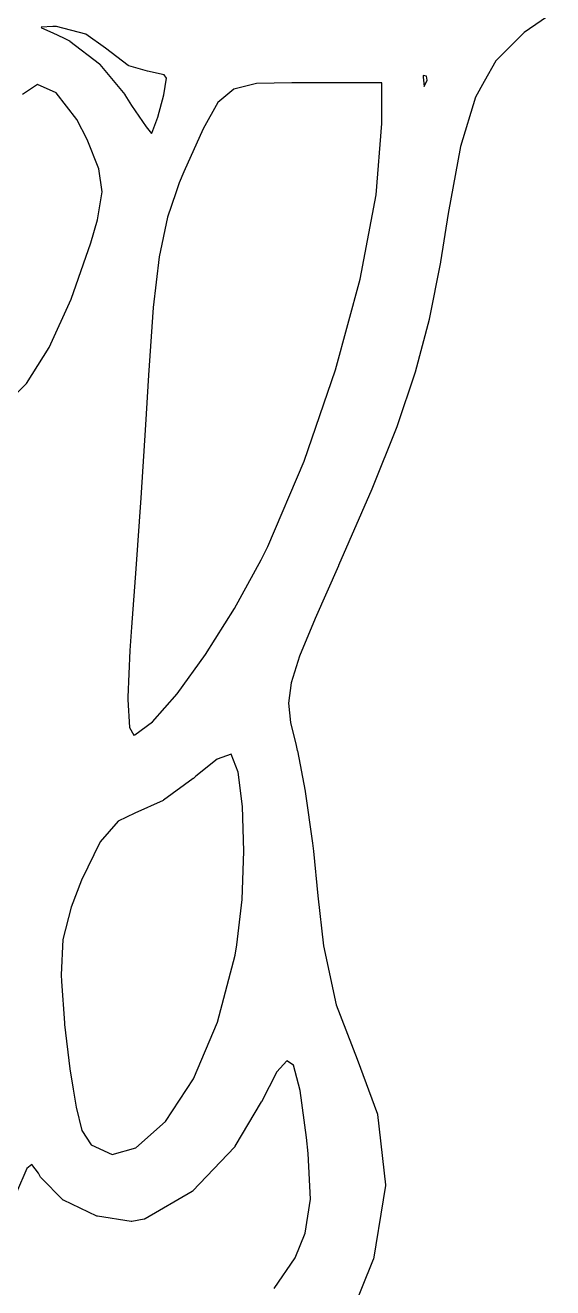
# Model space of a CAD drawing. Extents: x -0.1 to 50.1, y -70.1 to 0.1.
# Drawn here: x 12.442 to 13.591, y -59.865 to -57.117 of the extents above; entities that cross this region are included whole.
import ezdxf

# ---------------------------------------------------------------- set-up
doc = ezdxf.new("R2010")
doc.units = 0
doc.header["$MEASUREMENT"] = 0
doc.layers.add('BLACK', color=7, linetype='CONTINUOUS')

msp = doc.modelspace()

# ---------------------------------------------------------------- linework, layer by layer
at = {"layer": 'BLACK', "linetype": 'CONTINUOUS'}
for p, q in [((13.5907, -57.0905), (13.5286, -57.1329)), ((12.5024, -57.1201), (12.4767, -57.1218)), ((12.4767, -57.1218), (12.4773, -57.1227)), ((12.4773, -57.1227), (12.5023, -57.1341)), ((12.5103, -57.12), (12.5024, -57.1201)), ((12.5741, -57.1367), (12.5103, -57.12)), ((12.5023, -57.1341), (12.5023, -57.1341)), ((12.5023, -57.1341), (12.5254, -57.1446)), ((12.5254, -57.1446), (12.5255, -57.1447)), ((12.5255, -57.1447), (12.5256, -57.1447)), ((12.5256, -57.1447), (12.5386, -57.1512)), ((12.5386, -57.1512), (12.539, -57.1515)), ((12.539, -57.1515), (12.5394, -57.1517)), ((12.5394, -57.1517), (12.6036, -57.2016)), ((12.6166, -57.1673), (12.5741, -57.1367)), ((13.5286, -57.1329), (13.4668, -57.1949)), ((12.6664, -57.2048), (12.6166, -57.1673)), ((12.6036, -57.2016), (12.604, -57.202)), ((12.604, -57.202), (12.6044, -57.2024)), ((12.6044, -57.2024), (12.6587, -57.2683)), ((12.6672, -57.2052), (12.6664, -57.2048)), ((12.6664, -57.2048), (12.6664, -57.2048)), ((12.6664, -57.2048), (12.6664, -57.2048)), ((12.6679, -57.2055), (12.6672, -57.2052)), ((12.668, -57.2055), (12.6679, -57.2055)), ((12.6679, -57.2055), (12.6679, -57.2055)), ((12.7082, -57.2174), (12.668, -57.2055)), ((13.4668, -57.1949), (13.4416, -57.2397)), ((12.7084, -57.2174), (12.7082, -57.2174)), ((12.7086, -57.2175), (12.7084, -57.2174)), ((12.7445, -57.2254), (12.7086, -57.2175)), ((12.7437, -57.2686), (12.7495, -57.2324)), ((12.7495, -57.2324), (12.7445, -57.2254)), ((13.3161, -57.2283), (13.3082, -57.2265)), ((13.3082, -57.2265), (13.3086, -57.2306)), ((13.3086, -57.2306), (13.3092, -57.2368)), ((13.3172, -57.2365), (13.3161, -57.2283)), ((12.4687, -57.2464), (12.4359, -57.268)), ((12.5092, -57.2644), (12.4687, -57.2464)), ((12.8962, -57.2561), (12.8617, -57.2855)), ((12.9454, -57.2444), (12.8962, -57.2561)), ((13.0224, -57.2423), (12.9454, -57.2444)), ((13.0525, -57.2423), (13.0224, -57.2423)), ((13.2187, -57.2423), (13.0525, -57.2423)), ((13.2187, -57.3312), (13.2187, -57.2423)), ((13.3092, -57.2368), (13.3106, -57.2505)), ((13.3106, -57.2505), (13.3109, -57.2507)), ((13.3109, -57.2507), (13.3172, -57.2365)), ((13.4416, -57.2397), (13.4224, -57.2738)), ((12.5543, -57.3221), (12.5092, -57.2644)), ((12.6587, -57.2683), (12.6588, -57.2686)), ((12.6588, -57.2686), (12.659, -57.2689)), ((12.659, -57.2689), (12.6734, -57.2917)), ((12.7307, -57.317), (12.7437, -57.2686)), ((12.8617, -57.2855), (12.8292, -57.3427)), ((13.4224, -57.2738), (13.3896, -57.3809)), ((12.6734, -57.2917), (12.7051, -57.3387)), ((12.7177, -57.3521), (12.7307, -57.317)), ((12.5766, -57.3658), (12.5543, -57.3221)), ((12.7051, -57.3387), (12.7172, -57.3528)), ((12.8292, -57.3427), (12.7873, -57.4366)), ((13.2062, -57.4865), (13.2187, -57.3312)), ((12.6023, -57.43), (12.5766, -57.3658)), ((12.7172, -57.3528), (12.7177, -57.3521)), ((13.3896, -57.3809), (13.363, -57.5271)), ((12.6094, -57.4802), (12.6023, -57.43)), ((12.7873, -57.4366), (12.7771, -57.4606)), ((12.5992, -57.5405), (12.6094, -57.4802)), ((12.77, -57.4819), (12.752, -57.5353)), ((12.7771, -57.4606), (12.77, -57.4819)), ((13.1714, -57.6698), (13.2062, -57.4865)), ((12.752, -57.5353), (12.7339, -57.6214)), ((13.363, -57.5271), (13.3461, -57.6324)), ((12.585, -57.5907), (12.5992, -57.5405)), ((12.5424, -57.7133), (12.585, -57.5907)), ((12.7339, -57.6214), (12.7208, -57.7316)), ((13.3461, -57.6326), (13.3215, -57.7571)), ((13.3461, -57.6324), (13.3461, -57.6325)), ((13.3461, -57.6325), (13.3461, -57.6326)), ((13.1179, -57.8676), (13.1714, -57.6698)), ((12.4941, -57.8185), (12.5424, -57.7133)), ((12.7208, -57.7316), (12.7103, -57.8787)), ((13.3215, -57.7574), (13.2912, -57.8723)), ((13.3215, -57.7571), (13.3215, -57.7573)), ((13.3215, -57.7573), (13.3215, -57.7574)), ((12.4451, -57.8973), (12.4941, -57.8185)), ((13.0496, -58.0661), (13.1179, -57.8676)), ((12.7103, -57.8787), (12.7038, -57.9867)), ((13.2911, -57.8726), (13.251, -57.9912)), ((13.2912, -57.8723), (13.2911, -57.8724)), ((13.2911, -57.8724), (13.2911, -57.8726)), ((12.4009, -57.9411), (12.4451, -57.8973)), ((12.7038, -57.9867), (12.6936, -58.1461)), ((12.7038, -57.9867), (12.7038, -57.9867)), ((12.7038, -57.9867), (12.7038, -57.9867)), ((13.2509, -57.9914), (13.1967, -58.1271)), ((13.251, -57.9912), (13.2509, -57.9913)), ((13.2509, -57.9913), (13.2509, -57.9914)), ((12.9702, -58.2515), (13.0496, -58.0661)), ((13.1966, -58.1272), (13.1242, -58.2934)), ((13.1967, -58.1271), (13.1966, -58.1272)), ((13.1966, -58.1272), (13.1966, -58.1272)), ((12.6936, -58.1461), (12.683, -58.3004)), ((12.6936, -58.1461), (12.6935, -58.1461)), ((12.6935, -58.1461), (12.6936, -58.1461)), ((12.9559, -58.2806), (12.9702, -58.2515)), ((12.683, -58.3004), (12.6736, -58.4275)), ((12.683, -58.3004), (12.683, -58.3004)), ((12.683, -58.3004), (12.683, -58.3004)), ((12.8979, -58.3867), (12.9559, -58.2806)), ((13.1242, -58.2935), (13.0734, -58.4082)), ((13.1242, -58.2934), (13.1242, -58.2935)), ((13.1242, -58.2935), (13.1242, -58.2935)), ((12.8346, -58.487), (12.8979, -58.3867)), ((13.0734, -58.4082), (13.0395, -58.4906)), ((12.6736, -58.4275), (12.6699, -58.4781)), ((12.6736, -58.4275), (12.6736, -58.4275)), ((12.6699, -58.4781), (12.6656, -58.58)), ((12.7727, -58.5724), (12.8346, -58.487)), ((13.0395, -58.4906), (13.021, -58.5486)), ((13.021, -58.5486), (13.0152, -58.593)), ((12.6656, -58.58), (12.6654, -58.585)), ((12.7189, -58.6337), (12.7727, -58.5724)), ((12.6654, -58.585), (12.669, -58.6459)), ((13.0152, -58.593), (13.0195, -58.6347)), ((12.6804, -58.6617), (12.7189, -58.6337)), ((13.0195, -58.6347), (13.0317, -58.6848)), ((12.669, -58.6459), (12.6787, -58.6621)), ((12.6787, -58.6621), (12.6804, -58.6617)), ((13.0317, -58.6848), (13.0317, -58.6848)), ((13.0317, -58.6848), (13.0345, -58.696)), ((12.8601, -58.7149), (12.8136, -58.7516)), ((12.8902, -58.7037), (12.8601, -58.7149)), ((12.8907, -58.7039), (12.8902, -58.7037)), ((12.9057, -58.7426), (12.8907, -58.7039)), ((13.0345, -58.696), (13.0345, -58.6961)), ((13.0345, -58.6961), (13.0346, -58.6963)), ((13.0346, -58.6963), (13.0516, -58.7846)), ((12.9151, -58.818), (12.9057, -58.7426)), ((12.8077, -58.757), (12.7433, -58.8039)), ((12.8079, -58.7568), (12.8077, -58.757)), ((12.8081, -58.7567), (12.8079, -58.7568)), ((12.8136, -58.7516), (12.8081, -58.7567)), ((13.0516, -58.7846), (13.0516, -58.7847)), ((13.0516, -58.7847), (13.0516, -58.7848)), ((13.0516, -58.7848), (13.0676, -58.8972)), ((12.7424, -58.8045), (12.6809, -58.8324)), ((12.7428, -58.8042), (12.7424, -58.8045)), ((12.7433, -58.8039), (12.7428, -58.8042)), ((12.9181, -58.9152), (12.9151, -58.818)), ((12.6441, -58.8493), (12.6052, -58.8944)), ((12.6809, -58.8324), (12.6441, -58.8493)), ((12.6809, -58.8324), (12.6809, -58.8324)), ((12.6052, -58.8944), (12.5646, -58.9778)), ((13.0676, -58.8972), (13.0676, -58.8973)), ((13.0676, -58.8973), (13.0676, -58.8974)), ((13.0676, -58.8974), (13.0694, -58.9147)), ((12.9141, -59.0199), (12.9181, -58.9152)), ((13.0694, -58.9147), (13.0694, -58.9147)), ((13.0694, -58.9147), (13.0793, -59.0123)), ((12.5646, -58.9778), (12.5419, -59.0369)), ((12.9031, -59.1184), (12.9141, -59.0199)), ((13.0793, -59.0123), (13.0912, -59.1208)), ((12.5419, -59.0369), (12.5243, -59.1074)), ((12.5243, -59.1074), (12.5203, -59.1839)), ((12.899, -59.1411), (12.9031, -59.1184)), ((13.0912, -59.1208), (13.1192, -59.2496)), ((12.8604, -59.2869), (12.899, -59.1411)), ((12.5203, -59.1839), (12.5213, -59.1984)), ((12.5213, -59.1984), (12.5276, -59.2882)), ((13.1192, -59.2496), (13.1649, -59.3672)), ((12.5276, -59.2882), (12.5279, -59.2918)), ((12.5279, -59.2918), (12.5395, -59.3887)), ((12.8084, -59.41), (12.8604, -59.2869)), ((13.012, -59.3712), (12.9901, -59.3951)), ((13.0259, -59.3809), (13.012, -59.3712)), ((13.1649, -59.3672), (13.165, -59.3673)), ((13.165, -59.3673), (13.165, -59.3673)), ((13.165, -59.3673), (13.209, -59.487)), ((12.5395, -59.3887), (12.5466, -59.4328)), ((12.9901, -59.3951), (12.9562, -59.4604)), ((13.0406, -59.4355), (13.0259, -59.3809)), ((12.5466, -59.4328), (12.5466, -59.4328)), ((12.5466, -59.4328), (12.5529, -59.4718)), ((12.7475, -59.5035), (12.8084, -59.41)), ((12.9561, -59.4606), (12.8988, -59.5571)), ((12.9562, -59.4604), (12.9561, -59.4605)), ((12.9561, -59.4605), (12.9561, -59.4606)), ((13.0546, -59.5378), (13.0406, -59.4355)), ((12.5529, -59.4718), (12.5653, -59.5225)), ((13.209, -59.487), (13.2091, -59.4876)), ((13.2091, -59.4876), (13.2092, -59.4882)), ((13.2092, -59.4882), (13.2267, -59.6414)), ((12.6826, -59.5602), (12.7475, -59.5035)), ((12.5653, -59.5225), (12.5859, -59.5543)), ((13.0583, -59.5726), (13.0546, -59.5378)), ((12.5859, -59.5543), (12.6316, -59.5747)), ((12.6316, -59.5747), (12.6826, -59.5602)), ((12.8981, -59.558), (12.8066, -59.655)), ((12.8984, -59.5575), (12.8981, -59.558)), ((12.8988, -59.5571), (12.8984, -59.5575)), ((12.4566, -59.5971), (12.4459, -59.6056)), ((12.471, -59.616), (12.4566, -59.5971)), ((13.0634, -59.6724), (13.0583, -59.5726)), ((12.4459, -59.6056), (12.4231, -59.658)), ((12.4756, -59.6245), (12.471, -59.616)), ((12.4761, -59.625), (12.4756, -59.6245)), ((12.4765, -59.6256), (12.4761, -59.625)), ((12.5243, -59.6737), (12.4765, -59.6256)), ((13.2267, -59.6427), (13.2216, -59.6735)), ((13.2267, -59.6414), (13.2266, -59.6421)), ((13.2266, -59.6421), (13.2267, -59.6427)), ((12.525, -59.6742), (12.5243, -59.6737)), ((12.5257, -59.6747), (12.525, -59.6742)), ((12.598, -59.7092), (12.5257, -59.6747)), ((12.8055, -59.6559), (12.7029, -59.7153)), ((12.806, -59.6554), (12.8055, -59.6559)), ((12.8066, -59.655), (12.806, -59.6554)), ((13.0518, -59.7461), (13.0634, -59.6724)), ((13.2216, -59.6735), (13.2002, -59.8027)), ((12.5987, -59.7093), (12.598, -59.7092)), ((12.5994, -59.7096), (12.5987, -59.7093)), ((12.6728, -59.7208), (12.5994, -59.7096)), ((12.6736, -59.7208), (12.6728, -59.7208)), ((12.6745, -59.7208), (12.6736, -59.7208)), ((12.7013, -59.7159), (12.6745, -59.7208)), ((12.7021, -59.7156), (12.7013, -59.7159)), ((12.7029, -59.7153), (12.7021, -59.7156)), ((13.0295, -59.7996), (13.0518, -59.7461)), ((12.9844, -59.867), (13.0295, -59.7996)), ((13.1999, -59.8037), (13.1291, -59.9774)), ((13.2, -59.8032), (13.1999, -59.8037)), ((13.2002, -59.8027), (13.2, -59.8032))]:
    msp.add_line(p, q, dxfattribs=at)

doc.saveas('drawing.dxf')
